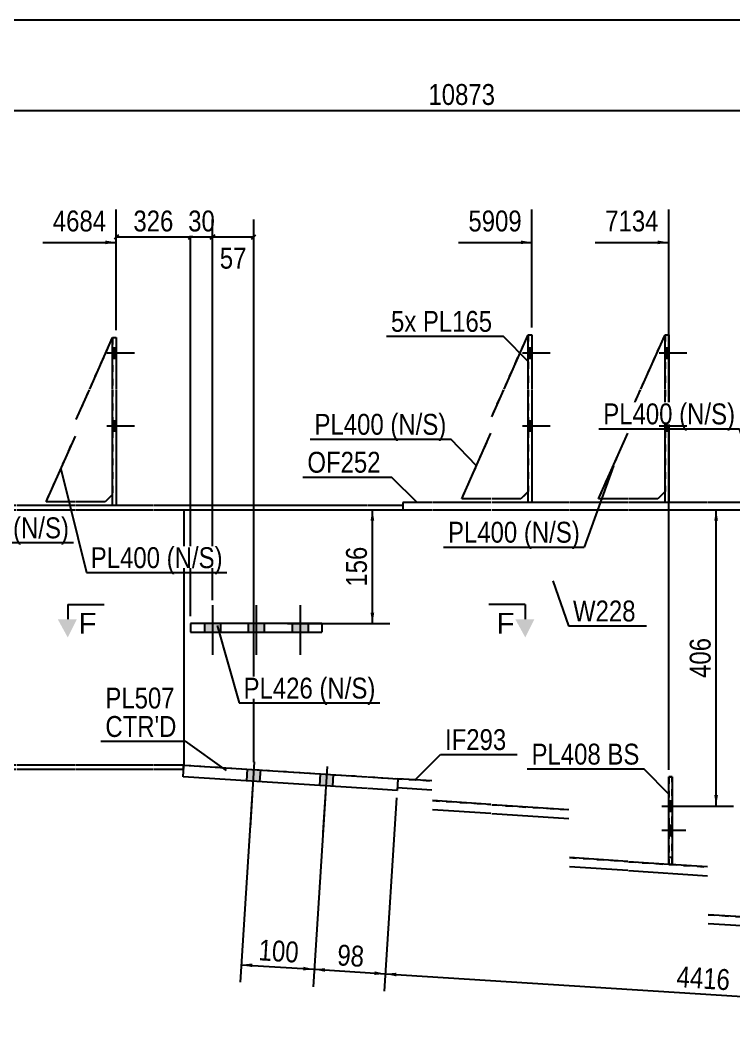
# Model space of a CAD drawing. Header units: millimetres. Extents: x -25 to 377, y -192 to 85.
# Drawn here: x 119.4 to 217.1, y -54.1 to 84.6 of the extents above; entities that cross this region are included whole.
import ezdxf

# ---------------------------------------------------------------- set-up
doc = ezdxf.new("R2010")
doc.units = ezdxf.units.MM
doc.linetypes.add('DXK_LINE_DOT1', pattern=[1.8814, 0.9407, -0.9407])
doc.linetypes.add('DXK_LINE_DOT2', pattern=[3.9198, 1.9599, -1.9599])
doc.styles.add('Arial', font='ARIAL.TTF', dxfattribs={"height": 0.2})
doc.styles.add('Arial Narrow', font='ARIALN.TTF', dxfattribs={"height": 0.2})

# ---------------------------------------------------------------- blocks, each defined once
blk = doc.blocks.new('Unknown-627304324-1201')
at = {"color": 5, "linetype": 'Continuous'}
blk.add_line((377.22, 84.6), (-22.78, 84.6), dxfattribs=at)
blk = doc.blocks.new('Bolt-627304324-1609 - 1602')
at = {"linetype": 'Continuous'}
for points in [[(189.46, 38.3), (189.46, 39.7), (188.96, 39.7), (188.96, 38.3)], [(189.46, 38.3), (189.46, 39.7), (188.96, 39.7), (188.96, 38.3)], [(189.46, 38.3), (189.46, 39.7), (188.96, 39.7), (188.96, 38.3)], [(189.46, 28.3), (189.46, 29.7), (188.96, 29.7), (188.96, 28.3)], [(189.46, 28.3), (189.46, 29.7), (188.96, 29.7), (188.96, 28.3)], [(189.46, 28.3), (189.46, 29.7), (188.96, 29.7), (188.96, 28.3)]]:
    blk.add_hatch(color=3, dxfattribs=at).paths.add_polyline_path(points)
at = {"color": 3, "linetype": 'Continuous'}
for p, q in [((188.16, 39), (191.96, 39)), ((188.16, 39), (191.96, 39)), ((188.16, 39), (191.96, 39)), ((188.96, 39.7), (189.46, 39.7)), ((188.96, 39.7), (189.46, 39.7)), ((188.96, 39.7), (189.46, 39.7)), ((188.96, 38.3), (189.46, 38.3)), ((188.96, 38.3), (189.46, 38.3)), ((188.96, 38.3), (189.46, 38.3)), ((188.96, 29.7), (189.46, 29.7)), ((188.96, 29.7), (189.46, 29.7)), ((188.96, 29.7), (189.46, 29.7)), ((188.16, 29), (191.96, 29)), ((188.16, 29), (191.96, 29)), ((188.16, 29), (191.96, 29)), ((188.96, 28.3), (189.46, 28.3)), ((188.96, 28.3), (189.46, 28.3)), ((188.96, 28.3), (189.46, 28.3))]:
    blk.add_line(p, q, dxfattribs=at)
blk = doc.blocks.new('Part-627304324-1987 - 1602')
at = {"color": 2, "linetype": 'Continuous'}
for p, q in [((6.69, -18.1), (6.69, -17.5)), ((6.69, -17.5), (38.36, -17.5)), ((43.66, -17.5), (38.86, -17.5)), ((51.76, -17.5), (43.76, -17.5)), ((62.31, -17.5), (51.86, -17.5)), ((70.41, -17.5), (62.41, -17.5)), ((81.06, -17.5), (70.51, -17.5)), ((89.16, -17.5), (81.16, -17.5)), ((94.76, -17.5), (89.26, -17.5)), ((100.06, -17.5), (95.26, -17.5)), ((108.16, -17.5), (100.16, -17.5)), ((118.81, -17.5), (108.26, -17.5)), ((126.91, -17.5), (118.91, -17.5)), ((137.56, -17.5), (127.01, -17.5)), ((141.72, -17.5), (137.66, -17.5)), ((141.74, -17.87), (141.72, -17.5)), ((43.66, -18.1), (6.69, -18.1)), ((51.76, -18.1), (43.76, -18.1)), ((62.31, -18.1), (51.86, -18.1)), ((70.41, -18.1), (62.41, -18.1)), ((81.06, -18.1), (70.51, -18.1)), ((89.16, -18.1), (81.16, -18.1)), ((100.06, -18.1), (89.26, -18.1)), ((108.16, -18.1), (100.16, -18.1)), ((118.81, -18.1), (108.26, -18.1)), ((126.91, -18.1), (118.91, -18.1)), ((137.56, -18.1), (127.01, -18.1)), ((141.72, -18.1), (137.66, -18.1))]:
    blk.add_line(p, q, dxfattribs=at)
at = {"color": 7, "linetype": 'DXK_LINE_DOT1'}
for p, q in [((141.75, -18.1), (141.74, -17.87)), ((141.72, -18.1), (141.75, -18.1))]:
    blk.add_line(p, q, dxfattribs=at)
blk = doc.blocks.new('Part-627304324-1982 - 1602')
at = {"color": 2, "linetype": 'Continuous'}
for p, q in [((0, 18.1), (0, 17.5)), ((0, 18.1), (37.86, 18.1)), ((43.66, 18.1), (38.36, 18.1)), ((51.76, 18.1), (43.76, 18.1)), ((56.86, 18.1), (51.86, 18.1)), ((62.31, 18.1), (57.36, 18.1)), ((70.41, 18.1), (62.41, 18.1)), ((75.51, 18.1), (70.51, 18.1)), ((81.06, 18.1), (76.01, 18.1)), ((89.16, 18.1), (81.16, 18.1)), ((94.26, 18.1), (89.26, 18.1)), ((100.06, 18.1), (94.76, 18.1)), ((108.16, 18.1), (100.16, 18.1)), ((113.26, 18.1), (108.26, 18.1)), ((118.81, 18.1), (113.76, 18.1)), ((126.91, 18.1), (118.91, 18.1)), ((132.01, 18.1), (127.01, 18.1)), ((137.56, 18.1), (132.51, 18.1)), ((166.89, 18.1), (137.66, 18.1)), ((171.76, 18.1), (166.99, 18.1)), ((171.76, 18.1), (171.76, 17.5)), ((0, 17.5), (43.66, 17.5)), ((43.76, 17.5), (51.76, 17.5)), ((51.86, 17.5), (62.31, 17.5)), ((62.41, 17.5), (70.41, 17.5)), ((70.51, 17.5), (81.06, 17.5)), ((81.16, 17.5), (89.16, 17.5)), ((89.26, 17.5), (100.06, 17.5)), ((100.16, 17.5), (108.16, 17.5)), ((108.26, 17.5), (118.81, 17.5)), ((118.91, 17.5), (126.91, 17.5)), ((127.01, 17.5), (137.56, 17.5)), ((137.66, 17.5), (166.89, 17.5)), ((166.99, 17.5), (171.76, 17.5))]:
    blk.add_line(p, q, dxfattribs=at)
at = {"color": 7, "linetype": 'DXK_LINE_DOT1'}
for p, q in [((38.36, 18.1), (37.86, 18.1)), ((57.36, 18.1), (56.86, 18.1)), ((76.01, 18.1), (75.51, 18.1)), ((94.76, 18.1), (94.26, 18.1)), ((113.76, 18.1), (113.26, 18.1)), ((132.51, 18.1), (132.01, 18.1))]:
    blk.add_line(p, q, dxfattribs=at)
blk = doc.blocks.new('Bolt-627304324-1605 - 1602')
at = {"linetype": 'Continuous'}
for points in [[(208.21, 38.3), (208.21, 39.7), (207.71, 39.7), (207.71, 38.3)], [(208.21, 38.3), (208.21, 39.7), (207.71, 39.7), (207.71, 38.3)], [(208.21, 38.3), (208.21, 39.7), (207.71, 39.7), (207.71, 38.3)], [(208.21, 28.3), (208.21, 29.7), (207.71, 29.7), (207.71, 28.3)], [(208.21, 28.3), (208.21, 29.7), (207.71, 29.7), (207.71, 28.3)], [(208.21, 28.3), (208.21, 29.7), (207.71, 29.7), (207.71, 28.3)]]:
    blk.add_hatch(color=3, dxfattribs=at).paths.add_polyline_path(points)
at = {"color": 3, "linetype": 'Continuous'}
for p, q in [((206.91, 39), (210.71, 39)), ((206.91, 39), (210.71, 39)), ((206.91, 39), (210.71, 39)), ((207.71, 39.7), (208.21, 39.7)), ((207.71, 39.7), (208.21, 39.7)), ((207.71, 39.7), (208.21, 39.7)), ((207.71, 38.3), (208.21, 38.3)), ((207.71, 38.3), (208.21, 38.3)), ((207.71, 38.3), (208.21, 38.3)), ((207.71, 29.7), (208.21, 29.7)), ((207.71, 29.7), (208.21, 29.7)), ((207.71, 29.7), (208.21, 29.7)), ((206.91, 29), (210.71, 29)), ((206.91, 29), (210.71, 29)), ((206.91, 29), (210.71, 29)), ((207.71, 28.3), (208.21, 28.3)), ((207.71, 28.3), (208.21, 28.3)), ((207.71, 28.3), (208.21, 28.3))]:
    blk.add_line(p, q, dxfattribs=at)
blk = doc.blocks.new('Part-627304324-1672 - 1602')
at = {"color": 7, "linetype": 'DXK_LINE_DOT1'}
for p, q in [((6.57, -17.5), (0, 17.5)), ((0, 17.5), (43.66, 17.5)), ((43.76, 17.5), (51.76, 17.5)), ((51.86, 17.5), (62.31, 17.5)), ((62.41, 17.5), (70.41, 17.5)), ((70.51, 17.5), (81.06, 17.5)), ((81.16, 17.5), (89.16, 17.5)), ((89.26, 17.5), (100.06, 17.5)), ((100.16, 17.5), (108.16, 17.5)), ((108.26, 17.5), (118.81, 17.5)), ((118.91, 17.5), (126.91, 17.5)), ((127.01, 17.5), (137.56, 17.5)), ((137.66, 17.5), (141.77, 17.5)), ((141.77, 17.5), (141.77, -17.5)), ((43.66, -17.5), (6.69, -17.5)), ((51.76, -17.5), (43.76, -17.5)), ((62.31, -17.5), (51.86, -17.5)), ((70.41, -17.5), (62.41, -17.5)), ((81.06, -17.5), (70.51, -17.5)), ((89.16, -17.5), (81.16, -17.5)), ((100.06, -17.5), (89.26, -17.5)), ((108.16, -17.5), (100.16, -17.5)), ((118.81, -17.5), (108.26, -17.5)), ((126.91, -17.5), (118.91, -17.5)), ((137.56, -17.5), (127.01, -17.5)), ((141.77, -17.5), (137.66, -17.5))]:
    blk.add_line(p, q, dxfattribs=at)
at = {"color": 2, "linetype": 'Continuous'}
for p, q in [((6.69, -17.5), (6.57, -17.5)), ((141.76, -17.5), (141.72, -17.5))]:
    blk.add_line(p, q, dxfattribs=at)
blk = doc.blocks.new('Bolt-627304324-1612 - 1602')
at = {"linetype": 'Continuous'}
for points in [[(146.8, 1.9), (144.6, 1.9), (144.6, 0.7), (146.8, 0.7)], [(152.8, 1.9), (150.6, 1.9), (150.6, 0.7), (152.8, 0.7)], [(158.8, 1.9), (156.6, 1.9), (156.6, 0.7), (158.8, 0.7)]]:
    blk.add_hatch(color=3, dxfattribs=at).paths.add_polyline_path(points)
at = {"color": 3, "linetype": 'Continuous'}
for p, q in [((145.7, 4.4), (145.7, -2.4)), ((151.7, 4.4), (151.7, -2.4)), ((157.7, 4.4), (157.7, -2.4)), ((144.6, 1.9), (144.6, 0.7)), ((146.8, 1.9), (146.8, 0.7)), ((150.6, 1.9), (150.6, 0.7)), ((152.8, 1.9), (152.8, 0.7)), ((156.6, 1.9), (156.6, 0.7)), ((158.8, 1.9), (158.8, 0.7))]:
    blk.add_line(p, q, dxfattribs=at)
blk = doc.blocks.new('Bolt-627304324-1613 - 1602')
at = {"linetype": 'Continuous'}
for points in [[(208.21, -22.41), (208.21, -23.81), (208.71, -23.81), (208.71, -22.41)], [(208.21, -25.73), (208.21, -27.13), (208.71, -27.13), (208.71, -25.73)]]:
    blk.add_hatch(color=3, dxfattribs=at).paths.add_polyline_path(points)
at = {"color": 3, "linetype": 'Continuous'}
for p, q in [((207.26, -23.11), (210.56, -23.11)), ((208.21, -22.41), (208.71, -22.41)), ((208.21, -23.81), (208.71, -23.81)), ((208.21, -25.73), (208.71, -25.73)), ((207.26, -26.43), (210.56, -26.43)), ((208.21, -27.13), (208.71, -27.13))]:
    blk.add_line(p, q, dxfattribs=at)
blk = doc.blocks.new('Part-627304324-2009 - 1602')
at = {"color": 2, "linetype": 'Continuous'}
for p, q in [((141.66, -19.1), (141.76, -17.5)), ((141.76, -17.5), (166.89, -19.1)), ((166.89, -20.71), (141.66, -19.1)), ((166.99, -19.11), (171.09, -19.37)), ((171.09, -19.37), (170.99, -20.97)), ((170.99, -20.97), (166.99, -20.71))]:
    blk.add_line(p, q, dxfattribs=at)
blk = doc.blocks.new('Part-627304324-1945 - 1602')
at = {"color": 7, "linetype": 'DXK_LINE_DOT1'}
for p, q in [((128.88, 34.05), (132.01, 41.1)), ((127.01, 29.85), (128.83, 33.95)), ((122.91, 18.6), (126.91, 27.6)), ((132.01, 19.6), (131.01, 18.6)), ((126.91, 18.6), (122.91, 18.6)), ((131.01, 18.6), (127.01, 18.6))]:
    blk.add_line(p, q, dxfattribs=at)
blk = doc.blocks.new('Part-627304324-1817 - 1602')
at = {"color": 2, "linetype": 'Continuous'}
for p, q in [((185.65, 34.05), (188.96, 41.5)), ((183.96, 30.25), (185.6, 33.95)), ((179.86, 19), (183.86, 28)), ((188.96, 20), (187.96, 19)), ((183.86, 19), (179.86, 19)), ((187.96, 19), (183.96, 19))]:
    blk.add_line(p, q, dxfattribs=at)
blk = doc.blocks.new('Part-627304324-1746 - 1602')
at = {"color": 7, "linetype": 'DXK_LINE_DOT1'}
for p, q in [((204.4, 34.05), (207.71, 41.5)), ((207.71, 41.5), (207.71, 34.05)), ((202.71, 30.25), (204.35, 33.95)), ((207.71, 33.95), (207.71, 20)), ((198.61, 19), (202.61, 28)), ((207.71, 20), (206.71, 19)), ((202.61, 19), (198.61, 19)), ((206.71, 19), (202.71, 19))]:
    blk.add_line(p, q, dxfattribs=at)
blk = doc.blocks.new('Part-627304324-1940 - 1602')
at = {"color": 2, "linetype": 'Continuous'}
for p, q in [((128.88, 34.05), (132.01, 41.1)), ((127.01, 29.85), (128.83, 33.95)), ((122.91, 18.6), (126.91, 27.6)), ((132.01, 19.6), (131.01, 18.6)), ((126.91, 18.6), (122.91, 18.6)), ((131.01, 18.6), (127.01, 18.6))]:
    blk.add_line(p, q, dxfattribs=at)
at = {"color": 7, "linetype": 'DXK_LINE_DOT1'}
for p, q in [((132.01, 41.1), (132.01, 34.05)), ((132.01, 33.95), (132.01, 19.6))]:
    blk.add_line(p, q, dxfattribs=at)
blk = doc.blocks.new('Bolt-627304324-1620 - 1602')
at = {"color": 3, "linetype": 'DXK_LINE_DOT2'}
for p, q in [((207.41, -23.11), (208.71, -23.11)), ((208.21, -22.41), (208.71, -22.41)), ((208.21, -23.81), (208.71, -23.81)), ((208.21, -25.73), (208.71, -25.73)), ((207.41, -26.43), (208.71, -26.43)), ((208.21, -27.13), (208.71, -27.13))]:
    blk.add_line(p, q, dxfattribs=at)
blk = doc.blocks.new('Bolt-627304324-1622 - 1602')
at = {"linetype": 'Continuous'}
for points in [[(152.26, -18.17), (150.46, -18.05), (150.36, -19.65), (152.15, -19.77)], [(152.26, -18.17), (150.46, -18.05), (150.36, -19.65), (152.15, -19.77)], [(152.26, -18.17), (150.46, -18.05), (150.36, -19.65), (152.15, -19.77)], [(152.26, -18.17), (150.46, -18.05), (150.36, -19.65), (152.15, -19.77)], [(162.23, -18.81), (160.44, -18.69), (160.34, -20.29), (162.13, -20.4)], [(162.23, -18.81), (160.44, -18.69), (160.34, -20.29), (162.13, -20.4)], [(162.23, -18.81), (160.44, -18.69), (160.34, -20.29), (162.13, -20.4)], [(162.23, -18.81), (160.44, -18.69), (160.34, -20.29), (162.13, -20.4)]]:
    blk.add_hatch(color=3, dxfattribs=at).paths.add_polyline_path(points)
at = {"color": 3, "linetype": 'Continuous'}
for p, q in [((151.43, -17.04), (150.85, -26.1)), ((151.43, -17.04), (150.85, -26.1)), ((151.43, -17.04), (150.85, -26.1)), ((151.43, -17.04), (150.85, -26.1)), ((161.41, -17.68), (160.83, -26.73)), ((161.41, -17.68), (160.83, -26.73)), ((161.41, -17.68), (160.83, -26.73)), ((161.41, -17.68), (160.83, -26.73)), ((150.46, -18.05), (150.36, -19.65)), ((150.46, -18.05), (150.36, -19.65)), ((150.46, -18.05), (150.36, -19.65)), ((150.46, -18.05), (150.36, -19.65)), ((152.26, -18.17), (152.15, -19.77)), ((152.26, -18.17), (152.15, -19.77)), ((152.26, -18.17), (152.15, -19.77)), ((152.26, -18.17), (152.15, -19.77)), ((160.44, -18.69), (160.34, -20.29)), ((160.44, -18.69), (160.34, -20.29)), ((160.44, -18.69), (160.34, -20.29)), ((160.44, -18.69), (160.34, -20.29)), ((162.23, -18.81), (162.13, -20.4)), ((162.23, -18.81), (162.13, -20.4)), ((162.23, -18.81), (162.13, -20.4)), ((162.23, -18.81), (162.13, -20.4))]:
    blk.add_line(p, q, dxfattribs=at)
blk = doc.blocks.new('Bolt-627304324-1667 - 1602')
at = {"linetype": 'Continuous'}
for points in [[(132.51, 38.3), (132.51, 39.7), (132.01, 39.7), (132.01, 38.3)], [(132.51, 38.3), (132.51, 39.7), (132.01, 39.7), (132.01, 38.3)], [(132.51, 38.3), (132.51, 39.7), (132.01, 39.7), (132.01, 38.3)], [(132.51, 28.3), (132.51, 29.7), (132.01, 29.7), (132.01, 28.3)], [(132.51, 28.3), (132.51, 29.7), (132.01, 29.7), (132.01, 28.3)], [(132.51, 28.3), (132.51, 29.7), (132.01, 29.7), (132.01, 28.3)]]:
    blk.add_hatch(color=3, dxfattribs=at).paths.add_polyline_path(points)
at = {"color": 3, "linetype": 'Continuous'}
for p, q in [((131.21, 39), (135.01, 39)), ((131.21, 39), (135.01, 39)), ((131.21, 39), (135.01, 39)), ((132.01, 39.7), (132.51, 39.7)), ((132.01, 39.7), (132.51, 39.7)), ((132.01, 39.7), (132.51, 39.7)), ((132.01, 38.3), (132.51, 38.3)), ((132.01, 38.3), (132.51, 38.3)), ((132.01, 38.3), (132.51, 38.3)), ((132.01, 29.7), (132.51, 29.7)), ((132.01, 29.7), (132.51, 29.7)), ((132.01, 29.7), (132.51, 29.7)), ((131.21, 29), (135.01, 29)), ((131.21, 29), (135.01, 29)), ((131.21, 29), (135.01, 29)), ((132.01, 28.3), (132.51, 28.3)), ((132.01, 28.3), (132.51, 28.3)), ((132.01, 28.3), (132.51, 28.3))]:
    blk.add_line(p, q, dxfattribs=at)
blk = doc.blocks.new('Part-627304324-1699 - 1602')
at = {"color": 7, "linetype": 'DXK_LINE_DOT1'}
for p, q in [((185.65, 34.05), (188.96, 41.5)), ((188.96, 41.5), (188.96, 34.05)), ((183.96, 30.25), (185.6, 33.95)), ((188.96, 33.95), (188.96, 20)), ((179.86, 19), (183.86, 28)), ((188.96, 20), (187.96, 19)), ((183.86, 19), (179.86, 19)), ((187.96, 19), (183.96, 19))]:
    blk.add_line(p, q, dxfattribs=at)
blk = doc.blocks.new('Part-627304324-2288 - 1602')
at = {"color": 2, "linetype": 'Continuous'}
for p, q in [((207.71, 34.05), (207.71, 41.5)), ((207.71, 41.5), (208.21, 41.5)), ((208.21, 41.5), (208.21, 34.05)), ((207.71, 18.5), (207.71, 33.95)), ((208.21, 33.95), (208.21, 18.5)), ((208.21, 18.5), (207.71, 18.5))]:
    blk.add_line(p, q, dxfattribs=at)
blk = doc.blocks.new('Part-627304324-1790 - 1602')
at = {"color": 2, "linetype": 'Continuous'}
for p, q in [((208.21, -31.13), (208.21, -19.13)), ((208.21, -19.13), (208.71, -19.13)), ((208.71, -19.13), (208.71, -31.13)), ((208.71, -31.13), (208.21, -31.13))]:
    blk.add_line(p, q, dxfattribs=at)
blk = doc.blocks.new('Part-627304324-1768 - 1602')
at = {"color": 7, "linetype": 'DXK_LINE_DOT1'}
for p, q in [((208.21, -19.13), (208.21, -31.13)), ((208.71, -19.13), (208.21, -19.13)), ((208.71, -31.13), (208.71, -19.13)), ((208.21, -30.13), (208.71, -30.13)), ((208.21, -31.13), (208.71, -31.13))]:
    blk.add_line(p, q, dxfattribs=at)
blk = doc.blocks.new('Part-627304324-2031 - 1602')
at = {"color": 2, "linetype": 'Continuous'}
for p, q in [((171.76, 18.5), (171.76, 17.5)), ((175.76, 18.5), (171.76, 18.5)), ((183.86, 18.5), (175.86, 18.5)), ((188.96, 18.5), (183.96, 18.5)), ((194.51, 18.5), (189.46, 18.5)), ((202.61, 18.5), (194.61, 18.5)), ((207.71, 18.5), (202.71, 18.5)), ((213.51, 18.5), (208.21, 18.5)), ((221.61, 18.5), (213.61, 18.5)), ((226.71, 18.5), (221.71, 18.5)), ((232.51, 18.5), (227.21, 18.5)), ((240.61, 18.5), (232.61, 18.5)), ((245.71, 18.5), (240.71, 18.5)), ((251.26, 18.5), (246.21, 18.5)), ((311.5, 18.5), (251.36, 18.5)), ((333, 18.5), (311.6, 18.5)), ((363.18, 18.5), (333.5, 18.5)), ((363.18, 18.5), (363.18, 17.5)), ((171.76, 17.5), (175.76, 17.5)), ((175.86, 17.5), (183.86, 17.5)), ((183.96, 17.5), (194.51, 17.5)), ((194.61, 17.5), (202.61, 17.5)), ((202.71, 17.5), (213.51, 17.5)), ((213.61, 17.5), (221.61, 17.5)), ((221.71, 17.5), (232.51, 17.5)), ((232.61, 17.5), (240.61, 17.5)), ((240.71, 17.5), (251.26, 17.5)), ((251.36, 17.5), (311.5, 17.5)), ((311.6, 17.5), (363.18, 17.5))]:
    blk.add_line(p, q, dxfattribs=at)
at = {"color": 7, "linetype": 'DXK_LINE_DOT1'}
for p, q in [((189.46, 18.5), (188.96, 18.5)), ((208.21, 18.5), (207.71, 18.5)), ((227.21, 18.5), (226.71, 18.5)), ((246.21, 18.5), (245.71, 18.5)), ((333.5, 18.5), (333, 18.5))]:
    blk.add_line(p, q, dxfattribs=at)
blk = doc.blocks.new('Part-627304324-1977 - 1602')
at = {"color": 2, "linetype": 'Continuous'}
for p, q in [((204.4, 34.05), (207.71, 41.5)), ((202.71, 30.25), (204.35, 33.95)), ((198.61, 19), (202.61, 28)), ((207.71, 20), (206.71, 19)), ((202.61, 19), (198.61, 19)), ((206.71, 19), (202.71, 19))]:
    blk.add_line(p, q, dxfattribs=at)
blk = doc.blocks.new('Part-627304324-2053 - 1602')
at = {"color": 2, "linetype": 'Continuous'}
blk.add_line((141.77, 17.5), (141.77, -17.5), dxfattribs=at)
at = {"color": 7, "linetype": 'DXK_LINE_DOT1'}
for p, q in [((141.77, 17.5), (166.89, 17.5)), ((166.99, 17.5), (175.76, 17.5)), ((175.86, 17.5), (183.86, 17.5)), ((183.96, 17.5), (194.51, 17.5)), ((194.61, 17.5), (202.61, 17.5)), ((202.71, 17.5), (213.51, 17.5)), ((213.61, 17.5), (221.61, 17.5)), ((221.71, 17.5), (232.51, 17.5)), ((232.61, 17.5), (240.61, 17.5)), ((240.71, 17.5), (251.26, 17.5)), ((251.36, 17.5), (256.54, 17.5)), ((256.54, 17.5), (256.54, -47.5)), ((141.77, -17.5), (166.89, -19.1)), ((166.99, -19.11), (175.76, -19.67)), ((175.86, -22.37), (183.86, -22.88)), ((183.96, -22.95), (194.51, -23.62)), ((194.61, -30.19), (202.61, -30.7)), ((202.71, -30.77), (213.51, -31.46)), ((213.61, -38.01), (221.61, -38.52)), ((221.71, -38.58), (232.51, -39.27)), ((232.61, -45.83), (240.61, -46.34)), ((240.71, -46.4), (251.26, -47.08)), ((251.36, -47.17), (256.54, -47.5))]:
    blk.add_line(p, q, dxfattribs=at)
blk = doc.blocks.new('Part-627304324-2119 - 1602')
at = {"color": 7, "linetype": 'DXK_LINE_DOT1'}
for p, q in [((171.09, -19.37), (171.02, -20.57)), ((208.46, -31.13), (208.21, -31.12)), ((227.46, -38.95), (227.21, -38.93))]:
    blk.add_line(p, q, dxfattribs=at)
at = {"color": 2, "linetype": 'Continuous'}
for p, q in [((175.76, -19.67), (171.09, -19.37)), ((171.02, -20.57), (175.76, -20.87)), ((183.86, -22.88), (175.86, -22.37)), ((194.51, -23.62), (183.96, -22.95)), ((175.86, -23.58), (183.86, -24.09)), ((183.96, -24.15), (194.51, -24.82)), ((202.61, -30.7), (194.61, -30.19)), ((194.61, -31.39), (202.61, -31.9)), ((208.21, -31.12), (202.71, -30.77)), ((213.51, -31.45), (208.46, -31.13)), ((202.71, -31.97), (213.51, -32.66)), ((221.61, -38.52), (213.61, -38.01)), ((227.21, -38.93), (221.71, -38.58)), ((213.61, -39.21), (221.61, -39.72)), ((221.71, -39.79), (232.51, -40.48)), ((232.51, -39.27), (227.46, -38.95)), ((240.61, -46.34), (232.61, -45.83)), ((232.61, -47.03), (240.61, -47.54)), ((251.26, -47.08), (240.71, -46.4)), ((240.71, -47.6), (251.26, -48.28)), ((256.54, -47.5), (251.36, -47.17)), ((251.36, -48.37), (256.46, -48.7)), ((256.54, -47.5), (256.46, -48.7))]:
    blk.add_line(p, q, dxfattribs=at)
blk = doc.blocks.new('Part-627304324-2278 - 1602')
at = {"color": 2, "linetype": 'Continuous'}
for p, q in [((132.01, 34.05), (132.01, 41.1)), ((132.01, 41.1), (132.51, 41.1)), ((132.51, 41.1), (132.51, 34.05)), ((132.01, 18.1), (132.01, 33.95)), ((132.51, 33.95), (132.51, 18.1)), ((132.51, 18.1), (132.01, 18.1))]:
    blk.add_line(p, q, dxfattribs=at)
blk = doc.blocks.new('Part-627304324-2308 - 1602')
at = {"color": 2, "linetype": 'Continuous'}
for p, q in [((188.96, 34.05), (188.96, 41.5)), ((188.96, 41.5), (189.46, 41.5)), ((189.46, 41.5), (189.46, 34.05)), ((188.96, 18.5), (188.96, 33.95)), ((189.46, 33.95), (189.46, 18.5)), ((189.46, 18.5), (188.96, 18.5))]:
    blk.add_line(p, q, dxfattribs=at)
blk = doc.blocks.new('Part-627304324-2373 - 1602')
at = {"color": 2, "linetype": 'Continuous'}
for p, q in [((160.7, 1.9), (142.7, 1.9)), ((142.7, 1.9), (142.7, 0.7)), ((160.7, 1.9), (160.7, 0.7)), ((142.7, 0.7), (160.7, 0.7))]:
    blk.add_line(p, q, dxfattribs=at)
blk = doc.blocks.new('StraightDimension-627304324-13139 - 1602')
at = {"linetype": 'Continuous'}
blk.add_hatch(color=7, dxfattribs=at).paths.add_polyline_path([(131.01, 54.4), (132.51, 54.15), (131.01, 53.9)])
at = {"color": 7, "linetype": 'Continuous'}
for p, q in [((132.51, 42.1), (132.51, 58.65)), ((122.45, 54.15), (132.51, 54.15))]:
    blk.add_line(p, q, dxfattribs=at)
at = {"color": 0}
blk.add_wipeout([(131.73, 55.05), (131.73, 59.25), (123.22, 59.25), (123.22, 55.05)], dxfattribs=at)
at = {"color": 3, "style": 'Arial Narrow'}
blk.add_text('4684', height=2.863, dxfattribs=at).set_placement((123.82, 55.65))
blk = doc.blocks.new('StraightDimension-627304324-17190 - 1602')
at = {"linetype": 'Continuous'}
for points in [[(167.36, 16), (167.61, 17.5), (167.86, 16)], [(167.86, 3.4), (167.61, 1.9), (167.36, 3.4)]]:
    blk.add_hatch(color=7, dxfattribs=at).paths.add_polyline_path(points)
at = {"color": 7, "linetype": 'Continuous'}
for p, q in [((155.33, 17.5), (170.01, 17.5)), ((167.61, 1.9), (167.61, 17.5)), ((155.97, 1.9), (170.01, 1.9))]:
    blk.add_line(p, q, dxfattribs=at)
at = {"color": 0}
blk.add_wipeout([(167.46, 13.04), (163.26, 13.04), (163.26, 6.36), (167.46, 6.36)], dxfattribs=at)
at = {"color": 3, "style": 'Arial Narrow'}
blk.add_text('156', height=2.863, rotation=90.0002, dxfattribs=at).set_placement((166.86, 6.96))
blk = doc.blocks.new('StraightDimension-627304324-16860 - 1602')
at = {"linetype": 'Continuous'}
for points in [[(170.87, -46.46), (169.39, -46.12), (170.9, -45.96)], [(254.79, -51.32), (256.27, -51.66), (254.76, -51.81)]]:
    blk.add_hatch(color=7, dxfattribs=at).paths.add_polyline_path(points)
at = {"color": 7, "linetype": 'Continuous'}
for p, q in [((170.93, -21.97), (169.23, -48.51)), ((169.39, -46.12), (256.27, -51.66)), ((256.4, -49.7), (256.12, -54.06))]:
    blk.add_line(p, q, dxfattribs=at)
at = {"color": 0}
blk.add_wipeout([(217.09, -49.01), (217.35, -44.82), (208.86, -44.28), (208.59, -48.47)], dxfattribs=at)
at = {"color": 3, "style": 'Arial Narrow'}
blk.add_text('4416', height=2.863, rotation=-3.6497, dxfattribs=at).set_placement((209.23, -47.91))
blk = doc.blocks.new('StraightDimension-627304324-13138 - 1602')
at = {"color": 7, "linetype": 'Continuous'}
for p, q in [((132.51, 42.1), (132.51, 57.15)), ((142.7, 2.9), (142.7, 57.15)), ((132.81, 55.2), (132.21, 54.6)), ((132.51, 54.9), (142.7, 54.9)), ((142.4, 54.6), (143, 55.2))]:
    blk.add_line(p, q, dxfattribs=at)
at = {"color": 0}
blk.add_wipeout([(140.95, 55.05), (140.95, 59.25), (134.26, 59.25), (134.26, 55.05)], dxfattribs=at)
at = {"color": 3, "style": 'Arial Narrow'}
blk.add_text('326', height=2.863, dxfattribs=at).set_placement((134.86, 55.65))
blk = doc.blocks.new('StraightDimension-627304324-16861 - 1602')
at = {"linetype": 'Continuous'}
for points in [[(161.11, -45.84), (159.63, -45.49), (161.14, -45.34)], [(167.91, -45.77), (169.39, -46.12), (167.87, -46.27)]]:
    blk.add_hatch(color=7, dxfattribs=at).paths.add_polyline_path(points)
at = {"color": 7, "linetype": 'Continuous'}
for p, q in [((161.17, -21.34), (159.48, -47.89)), ((170.93, -21.97), (169.23, -48.51)), ((159.63, -45.49), (169.39, -46.12))]:
    blk.add_line(p, q, dxfattribs=at)
at = {"color": 0}
blk.add_wipeout([(166.94, -45.81), (167.21, -41.62), (162.36, -41.31), (162.1, -45.5)], dxfattribs=at)
at = {"color": 3, "style": 'Arial Narrow'}
blk.add_text('98', height=2.863, rotation=-3.6497, dxfattribs=at).set_placement((162.73, -44.94))
blk = doc.blocks.new('StraightDimension-627304324-13135 - 1602')
at = {"linetype": 'Continuous'}
blk.add_hatch(color=7, dxfattribs=at).paths.add_polyline_path([(187.96, 54.4), (189.46, 54.15), (187.96, 53.9)])
at = {"color": 7, "linetype": 'Continuous'}
for p, q in [((189.46, 42.5), (189.46, 58.65)), ((179.4, 54.15), (189.46, 54.15))]:
    blk.add_line(p, q, dxfattribs=at)
at = {"color": 0}
blk.add_wipeout([(188.68, 55.05), (188.68, 59.25), (180.17, 59.25), (180.17, 55.05)], dxfattribs=at)
at = {"color": 3, "style": 'Arial Narrow'}
blk.add_text('5909', height=2.863, dxfattribs=at).set_placement((180.77, 55.65))
blk = doc.blocks.new('StraightDimension-627304324-13137 - 1602')
at = {"color": 7, "linetype": 'Continuous'}
for p, q in [((142.7, 2.9), (142.7, 57.15)), ((145.7, 5.1), (145.7, 57.15)), ((143, 55.2), (142.4, 54.6)), ((142.7, 54.9), (145.7, 54.9)), ((145.4, 54.6), (146, 55.2))]:
    blk.add_line(p, q, dxfattribs=at)
at = {"color": 0}
blk.add_wipeout([(146.62, 55.05), (146.62, 59.25), (141.77, 59.25), (141.77, 55.05)], dxfattribs=at)
at = {"color": 3, "style": 'Arial Narrow'}
blk.add_text('30', height=2.863, dxfattribs=at).set_placement((142.37, 55.65))
blk = doc.blocks.new('StraightDimension-627304324-13134 - 1602')
at = {"linetype": 'Continuous'}
blk.add_hatch(color=7, dxfattribs=at).paths.add_polyline_path([(206.71, 54.4), (208.21, 54.15), (206.71, 53.9)])
at = {"color": 7, "linetype": 'Continuous'}
for p, q in [((208.21, -18.13), (208.21, 58.65)), ((198.15, 54.15), (208.21, 54.15))]:
    blk.add_line(p, q, dxfattribs=at)
at = {"color": 0}
blk.add_wipeout([(207.43, 55.05), (207.43, 59.25), (198.92, 59.25), (198.92, 55.05)], dxfattribs=at)
at = {"color": 3, "style": 'Arial Narrow'}
blk.add_text('7134', height=2.863, dxfattribs=at).set_placement((199.52, 55.65))
blk = doc.blocks.new('StraightDimension-627304324-13136 - 1602')
at = {"color": 7, "linetype": 'Continuous'}
for p, q in [((145.7, 5.1), (145.7, 57.3)), ((151.36, -17.11), (151.36, 57.3)), ((146, 55.2), (145.4, 54.6)), ((145.7, 54.9), (151.36, 54.9)), ((151.06, 54.6), (151.66, 55.2))]:
    blk.add_line(p, q, dxfattribs=at)
at = {"color": 0}
blk.add_wipeout([(150.95, 49.95), (150.95, 54.15), (146.1, 54.15), (146.1, 49.95)], dxfattribs=at)
at = {"color": 3, "style": 'Arial Narrow'}
blk.add_text('57', height=2.863, dxfattribs=at).set_placement((146.7, 50.55))
blk = doc.blocks.new('StraightDimension-627304324-16862 - 1602')
at = {"linetype": 'Continuous'}
for points in [[(151.13, -45.2), (149.65, -44.86), (151.16, -44.7)], [(158.15, -45.15), (159.63, -45.49), (158.12, -45.65)]]:
    blk.add_hatch(color=7, dxfattribs=at).paths.add_polyline_path(points)
at = {"color": 7, "linetype": 'Continuous'}
for p, q in [((151.19, -20.71), (149.5, -47.25)), ((161.17, -21.34), (159.48, -47.89)), ((149.65, -44.86), (159.63, -45.49))]:
    blk.add_line(p, q, dxfattribs=at)
at = {"color": 0}
blk.add_wipeout([(157.99, -45.24), (158.25, -41.05), (151.58, -40.62), (151.31, -44.81)], dxfattribs=at)
at = {"color": 3, "style": 'Arial Narrow'}
blk.add_text('100', height=2.863, rotation=-3.6497, dxfattribs=at).set_placement((151.95, -44.25))
blk = doc.blocks.new('StraightDimension-627304324-16945 - 1602')
at = {"color": 7, "linetype": 'Continuous'}
blk.add_line((-3.47, 72.24), (363.18, 72.24), dxfattribs=at)
at = {"color": 0}
blk.add_wipeout([(185.03, 72.39), (185.03, 76.59), (174.69, 76.59), (174.69, 72.39)], dxfattribs=at)
at = {"color": 3, "style": 'Arial Narrow'}
blk.add_text('10873', height=2.863, dxfattribs=at).set_placement((175.29, 72.99))
blk = doc.blocks.new('StraightDimension-627304324-17216 - 1602')
at = {"linetype": 'Continuous'}
for points in [[(214.46, 16), (214.71, 17.5), (214.96, 16)], [(214.96, -21.61), (214.71, -23.11), (214.46, -21.61)]]:
    blk.add_hatch(color=7, dxfattribs=at).paths.add_polyline_path(points)
at = {"color": 7, "linetype": 'Continuous'}
for p, q in [((210.63, 17.5), (217.11, 17.5)), ((214.71, -23.11), (214.71, 17.5)), ((210.63, -23.11), (217.11, -23.11))]:
    blk.add_line(p, q, dxfattribs=at)
at = {"color": 0}
blk.add_wipeout([(214.56, 0.53), (210.36, 0.53), (210.36, -6.15), (214.56, -6.15)], dxfattribs=at)
at = {"color": 3, "style": 'Arial Narrow'}
blk.add_text('406', height=2.863, rotation=90.0002, dxfattribs=at).set_placement((213.96, -5.55))
blk = doc.blocks.new('Mark-627304324-8556 - 1602')
at = {"color": 0}
for points in [[(169.18, 27.78), (169.18, 30.78), (159.68, 30.78), (159.68, 27.78)], [(177.75, 27.78), (177.75, 30.78), (170.08, 30.78), (170.08, 27.78)]]:
    blk.add_wipeout(points, dxfattribs=at)
for points in [[(169.18, 27.78), (169.18, 30.78), (159.68, 30.78), (159.68, 27.78)], [(177.75, 27.78), (177.75, 30.78), (170.08, 30.78), (170.08, 27.78)]]:
    blk.add_wipeout(points, dxfattribs=at)
at = {"color": 7, "linetype": 'Continuous'}
for p in [(159.08, 27.18), (181.88, 23.52)]:
    blk.add_line(p, (178.35, 27.18), dxfattribs=at)
at = {"color": 3, "style": 'Arial Narrow'}
for s, p in [('PL400', (159.68, 27.78)), ('(N/', (170.08, 27.78)), ('S)', (174.46, 27.78))]:
    blk.add_text(s, height=2.863, dxfattribs=at).set_placement(p)
blk = doc.blocks.new('Mark-627304324-8574 - 1602')
at = {"color": 0}
for points in [[(208.75, 29.21), (208.75, 32.21), (199.25, 32.21), (199.25, 29.21)], [(217.32, 29.21), (217.32, 32.21), (209.65, 32.21), (209.65, 29.21)]]:
    blk.add_wipeout(points, dxfattribs=at)
for points in [[(208.75, 29.21), (208.75, 32.21), (199.25, 32.21), (199.25, 29.21)], [(217.32, 29.21), (217.32, 32.21), (209.65, 32.21), (209.65, 29.21)]]:
    blk.add_wipeout(points, dxfattribs=at)
at = {"color": 7, "linetype": 'Continuous'}
for p in [(198.65, 28.61), (219.63, 23.52)]:
    blk.add_line(p, (217.92, 28.61), dxfattribs=at)
at = {"color": 3, "style": 'Arial Narrow'}
for s, p in [('PL400', (199.25, 29.21)), ('(N/', (209.65, 29.21)), ('S)', (214.03, 29.21))]:
    blk.add_text(s, height=2.863, dxfattribs=at).set_placement(p)
blk = doc.blocks.new('MarkSet-627304324-8462 - 1602')
at = {"color": 0}
for points in [[(198.92, -17.43), (198.92, -14.43), (189.42, -14.43), (189.42, -17.43)], [(204.2, -17.43), (204.2, -14.43), (199.82, -14.43), (199.82, -17.43)]]:
    blk.add_wipeout(points, dxfattribs=at)
for points in [[(198.92, -17.43), (198.92, -14.43), (189.42, -14.43), (189.42, -17.43)], [(204.2, -17.43), (204.2, -14.43), (199.82, -14.43), (199.82, -17.43)]]:
    blk.add_wipeout(points, dxfattribs=at)
at = {"color": 7, "linetype": 'Continuous'}
for p in [(188.82, -18.03), (208.34, -21.56)]:
    blk.add_line(p, (204.8, -18.03), dxfattribs=at)
at = {"color": 3, "style": 'Arial Narrow'}
for s, p in [('PL408', (189.42, -17.43)), ('BS', (199.82, -17.43))]:
    blk.add_text(s, height=2.863, dxfattribs=at).set_placement(p)
blk = doc.blocks.new('MarkSet-627304324-8493 - 1602')
at = {"color": 7, "linetype": 'Continuous'}
blk.add_line((189.07, 37.75), (185.54, 41.29), dxfattribs=at)
at = {"color": 0}
for points in [[(173.63, 41.89), (173.63, 44.89), (170.16, 44.89), (170.16, 41.89)], [(184.04, 41.89), (184.04, 44.89), (174.53, 44.89), (174.53, 41.89)]]:
    blk.add_wipeout(points, dxfattribs=at)
for points in [[(173.63, 41.89), (173.63, 44.89), (170.16, 44.89), (170.16, 41.89)], [(184.04, 41.89), (184.04, 44.89), (174.53, 44.89), (174.53, 41.89)]]:
    blk.add_wipeout(points, dxfattribs=at)
at = {"color": 7, "linetype": 'Continuous'}
blk.add_line((169.56, 41.29), (185.54, 41.29), dxfattribs=at)
at = {"color": 3, "style": 'Arial Narrow'}
for s, p in [('5x', (170.16, 41.89)), ('PL165', (174.53, 41.89))]:
    blk.add_text(s, height=2.863, dxfattribs=at).set_placement(p)
blk = doc.blocks.new('Mark-627304324-8571 - 1602')
at = {"color": 0}
for points in [[(138.52, 9.5), (138.52, 12.5), (129.02, 12.5), (129.02, 9.5)], [(147.08, 9.5), (147.08, 12.5), (139.42, 12.5), (139.42, 9.5)]]:
    blk.add_wipeout(points, dxfattribs=at)
for points in [[(138.52, 9.5), (138.52, 12.5), (129.02, 12.5), (129.02, 9.5)], [(147.08, 9.5), (147.08, 12.5), (139.42, 12.5), (139.42, 9.5)]]:
    blk.add_wipeout(points, dxfattribs=at)
at = {"color": 7, "linetype": 'Continuous'}
for p, q in [((124.93, 23.12), (128.42, 8.9)), ((128.42, 8.9), (147.68, 8.9))]:
    blk.add_line(p, q, dxfattribs=at)
at = {"color": 3, "style": 'Arial Narrow'}
for s, p in [('(N/', (139.42, 9.5)), ('S)', (143.8, 9.5)), ('PL400', (129.02, 9.5))]:
    blk.add_text(s, height=2.863, dxfattribs=at).set_placement(p)
blk = doc.blocks.new('Mark-627304324-8577 - 1602')
at = {"color": 0}
for points in [[(187.47, 12.99), (187.47, 15.99), (177.97, 15.99), (177.97, 12.99)], [(196.03, 12.99), (196.03, 15.99), (188.37, 15.99), (188.37, 12.99)]]:
    blk.add_wipeout(points, dxfattribs=at)
for points in [[(187.47, 12.99), (187.47, 15.99), (177.97, 15.99), (177.97, 12.99)], [(196.03, 12.99), (196.03, 15.99), (188.37, 15.99), (188.37, 12.99)]]:
    blk.add_wipeout(points, dxfattribs=at)
at = {"color": 7, "linetype": 'Continuous'}
for p in [(200.63, 23.52), (177.37, 12.39)]:
    blk.add_line(p, (196.63, 12.39), dxfattribs=at)
at = {"color": 3, "style": 'Arial Narrow'}
for s, p in [('PL400', (177.97, 12.99)), ('(N/', (188.37, 12.99)), ('S)', (192.75, 12.99))]:
    blk.add_text(s, height=2.863, dxfattribs=at).set_placement(p)
blk = doc.blocks.new('Mark-627304324-8586 - 1602')
at = {"color": 7, "linetype": 'Continuous'}
blk.add_line((147.6, -18.23), (142.02, -14.24), dxfattribs=at)
at = {"color": 0}
for points in [[(140.52, -9.74), (140.52, -6.74), (131.02, -6.74), (131.02, -9.74)], [(140.77, -13.64), (140.77, -10.64), (131.02, -10.64), (131.02, -13.64)]]:
    blk.add_wipeout(points, dxfattribs=at)
for points in [[(140.52, -9.74), (140.52, -6.74), (131.02, -6.74), (131.02, -9.74)], [(140.77, -13.64), (140.77, -10.64), (131.02, -10.64), (131.02, -13.64)]]:
    blk.add_wipeout(points, dxfattribs=at)
at = {"color": 7, "linetype": 'Continuous'}
blk.add_line((130.42, -14.24), (142.02, -14.24), dxfattribs=at)
at = {"color": 3, "style": 'Arial Narrow'}
blk.add_text('PL507', height=2.863, dxfattribs=at).set_placement((131.02, -9.74))
at = {"color": 1, "style": 'Arial Narrow'}
blk.add_text("CTR'D", height=2.863, dxfattribs=at).set_placement((131.02, -13.64))
blk = doc.blocks.new('Mark-627304324-8589 - 1602')
at = {"color": 7, "linetype": 'Continuous'}
blk.add_line((173.78, 18.45), (170.25, 21.98), dxfattribs=at)
at = {"color": 0}
blk.add_wipeout([(168.75, 22.58), (168.75, 25.58), (158.7, 25.58), (158.7, 22.58)], dxfattribs=at)
blk.add_wipeout([(168.75, 22.58), (168.75, 25.58), (158.7, 25.58), (158.7, 22.58)], dxfattribs=at)
at = {"color": 7, "linetype": 'Continuous'}
blk.add_line((158.1, 21.98), (170.25, 21.98), dxfattribs=at)
at = {"color": 3, "style": 'Arial Narrow'}
blk.add_text('OF252', height=2.863, dxfattribs=at).set_placement((158.7, 22.58))
blk = doc.blocks.new('Mark-627304324-8592 - 1602')
at = {"color": 0}
blk.add_wipeout([(203.69, 2.19), (203.69, 5.19), (195.1, 5.19), (195.1, 2.19)], dxfattribs=at)
blk.add_wipeout([(203.69, 2.19), (203.69, 5.19), (195.1, 5.19), (195.1, 2.19)], dxfattribs=at)
at = {"color": 7, "linetype": 'Continuous'}
for p, q in [((192.32, 7.77), (194.5, 1.59)), ((194.5, 1.59), (205.19, 1.59))]:
    blk.add_line(p, q, dxfattribs=at)
at = {"color": 3, "style": 'Arial Narrow'}
blk.add_text('W228', height=2.863, dxfattribs=at).set_placement((195.1, 2.19))
blk = doc.blocks.new('Mark-627304324-8598 - 1602')
at = {"color": 0}
blk.add_wipeout([(185.97, -15.44), (185.97, -12.44), (177.56, -12.44), (177.56, -15.44)], dxfattribs=at)
blk.add_wipeout([(185.97, -15.44), (185.97, -12.44), (177.56, -12.44), (177.56, -15.44)], dxfattribs=at)
at = {"color": 7, "linetype": 'Continuous'}
for p, q in [((173.43, -19.58), (176.96, -16.04)), ((176.96, -16.04), (187.47, -16.04))]:
    blk.add_line(p, q, dxfattribs=at)
at = {"color": 3, "style": 'Arial Narrow'}
blk.add_text('IF293', height=2.863, dxfattribs=at).set_placement((177.56, -15.44))
blk = doc.blocks.new('Mark-627304324-8628 - 1602')
at = {"color": 0}
for points in [[(159.46, -8.38), (159.46, -5.38), (149.96, -5.38), (149.96, -8.38)], [(168.02, -8.38), (168.02, -5.38), (160.36, -5.38), (160.36, -8.38)]]:
    blk.add_wipeout(points, dxfattribs=at)
for points in [[(159.46, -8.38), (159.46, -5.38), (149.96, -5.38), (149.96, -8.38)], [(168.02, -8.38), (168.02, -5.38), (160.36, -5.38), (160.36, -8.38)]]:
    blk.add_wipeout(points, dxfattribs=at)
at = {"color": 7, "linetype": 'Continuous'}
for p, q in [((146.33, 1.63), (149.36, -8.98)), ((149.36, -8.98), (168.62, -8.98))]:
    blk.add_line(p, q, dxfattribs=at)
at = {"color": 3, "style": 'Arial Narrow'}
for s, p in [('PL426', (149.96, -8.38)), ('(N/', (160.36, -8.38)), ('S)', (164.74, -8.38))]:
    blk.add_text(s, height=2.863, dxfattribs=at).set_placement(p)
blk = doc.blocks.new('Mark-627304324-8631 - 1602')
at = {"color": 0}
for points in [[(117.47, 13.59), (117.47, 16.59), (107.97, 16.59), (107.97, 13.59)], [(126.03, 13.59), (126.03, 16.59), (118.37, 16.59), (118.37, 13.59)]]:
    blk.add_wipeout(points, dxfattribs=at)
for points in [[(117.47, 13.59), (117.47, 16.59), (107.97, 16.59), (107.97, 13.59)], [(126.03, 13.59), (126.03, 16.59), (118.37, 16.59), (118.37, 13.59)]]:
    blk.add_wipeout(points, dxfattribs=at)
at = {"color": 7, "linetype": 'Continuous'}
for p, q in [((106.18, 23.12), (107.37, 12.99)), ((107.37, 12.99), (126.63, 12.99))]:
    blk.add_line(p, q, dxfattribs=at)
at = {"color": 3, "style": 'Arial Narrow'}
for s, p in [('PL400', (107.97, 13.59)), ('(N/', (118.37, 13.59)), ('S)', (122.75, 13.59))]:
    blk.add_text(s, height=2.863, dxfattribs=at).set_placement(p)
blk = doc.blocks.new('SectionMark-627304324-12099 - 1602')
at = {"color": 7, "linetype": 'Continuous'}
for p, q in [((125.86, 4.5), (130.86, 4.5)), ((125.86, 4.5), (125.86, 2.5)), ((188.56, 4.5), (183.56, 4.5)), ((188.56, 4.5), (188.56, 2.5))]:
    blk.add_line(p, q, dxfattribs=at)
at = {"color": 0, "linetype": 'Continuous'}
for points in [[(129.81, 0.5), (129.81, 3.5), (127.36, 3.5), (127.36, 0.5)], [(187.06, 0.5), (187.06, 3.5), (184.62, 3.5), (184.62, 0.5)]]:
    blk.add_wipeout(points, dxfattribs=at)
at = {"linetype": 'Continuous'}
for points in [[(127.11, 2.5), (125.86, 0), (124.49, 2.5)], [(189.81, 2.5), (188.56, 0), (187.19, 2.5)]]:
    blk.add_hatch(color=7, dxfattribs=at).paths.add_polyline_path(points)
at = {"color": 136, "linetype": 'Continuous', "style": 'Arial'}
for p in [(127.36, 0.5), (184.62, 0.5)]:
    blk.add_text('F', height=2.87, dxfattribs=at).set_placement(p)

msp = doc.modelspace()

# ---------------------------------------------------------------- block references
for name in ['Unknown-627304324-1201', 'Part-627304324-1945 - 1602', 'Part-627304324-1940 - 1602', 'Part-627304324-2278 - 1602', 'Part-627304324-1817 - 1602', 'Part-627304324-1699 - 1602', 'Part-627304324-2308 - 1602', 'Part-627304324-1746 - 1602', 'Part-627304324-1977 - 1602', 'Part-627304324-2288 - 1602', 'Bolt-627304324-1667 - 1602', 'Bolt-627304324-1609 - 1602', 'Bolt-627304324-1605 - 1602', 'Part-627304324-1982 - 1602', 'Part-627304324-2031 - 1602', 'Part-627304324-1672 - 1602', 'Part-627304324-2053 - 1602', 'Bolt-627304324-1612 - 1602', 'Part-627304324-2373 - 1602', 'Part-627304324-1987 - 1602', 'Part-627304324-2009 - 1602', 'Bolt-627304324-1622 - 1602', 'Part-627304324-2119 - 1602', 'Part-627304324-1790 - 1602', 'Part-627304324-1768 - 1602', 'Bolt-627304324-1613 - 1602', 'Bolt-627304324-1620 - 1602']:
    msp.add_blockref(name, (0, 0))

# ---------------------------------------------------------------- next in the draw order: block references
for name in ['StraightDimension-627304324-13139 - 1602', 'StraightDimension-627304324-13135 - 1602', 'StraightDimension-627304324-13134 - 1602', 'StraightDimension-627304324-17190 - 1602', 'Mark-627304324-8598 - 1602', 'StraightDimension-627304324-16860 - 1602']:
    msp.add_blockref(name, (0, 0))

# ---------------------------------------------------------------- next in the draw order: block references
for name in ['StraightDimension-627304324-13138 - 1602', 'StraightDimension-627304324-17216 - 1602', 'Mark-627304324-8592 - 1602', 'MarkSet-627304324-8462 - 1602', 'StraightDimension-627304324-16861 - 1602']:
    msp.add_blockref(name, (0, 0))

# ---------------------------------------------------------------- next in the draw order: block references
for name in ['StraightDimension-627304324-13137 - 1602', 'StraightDimension-627304324-16862 - 1602']:
    msp.add_blockref(name, (0, 0))

# ---------------------------------------------------------------- next in the draw order: block references
msp.add_blockref('StraightDimension-627304324-13136 - 1602', (0, 0))

# ---------------------------------------------------------------- next in the draw order: block references
for name in ['StraightDimension-627304324-16945 - 1602', 'Mark-627304324-8586 - 1602']:
    msp.add_blockref(name, (0, 0))

# ---------------------------------------------------------------- next in the draw order: block references
for name in ['MarkSet-627304324-8493 - 1602', 'Mark-627304324-8574 - 1602', 'Mark-627304324-8556 - 1602', 'Mark-627304324-8571 - 1602', 'Mark-627304324-8628 - 1602']:
    msp.add_blockref(name, (0, 0))

# ---------------------------------------------------------------- next in the draw order: block references
for name in ['Mark-627304324-8589 - 1602', 'Mark-627304324-8631 - 1602', 'Mark-627304324-8577 - 1602', 'SectionMark-627304324-12099 - 1602']:
    msp.add_blockref(name, (0, 0))

doc.saveas('drawing.dxf')
